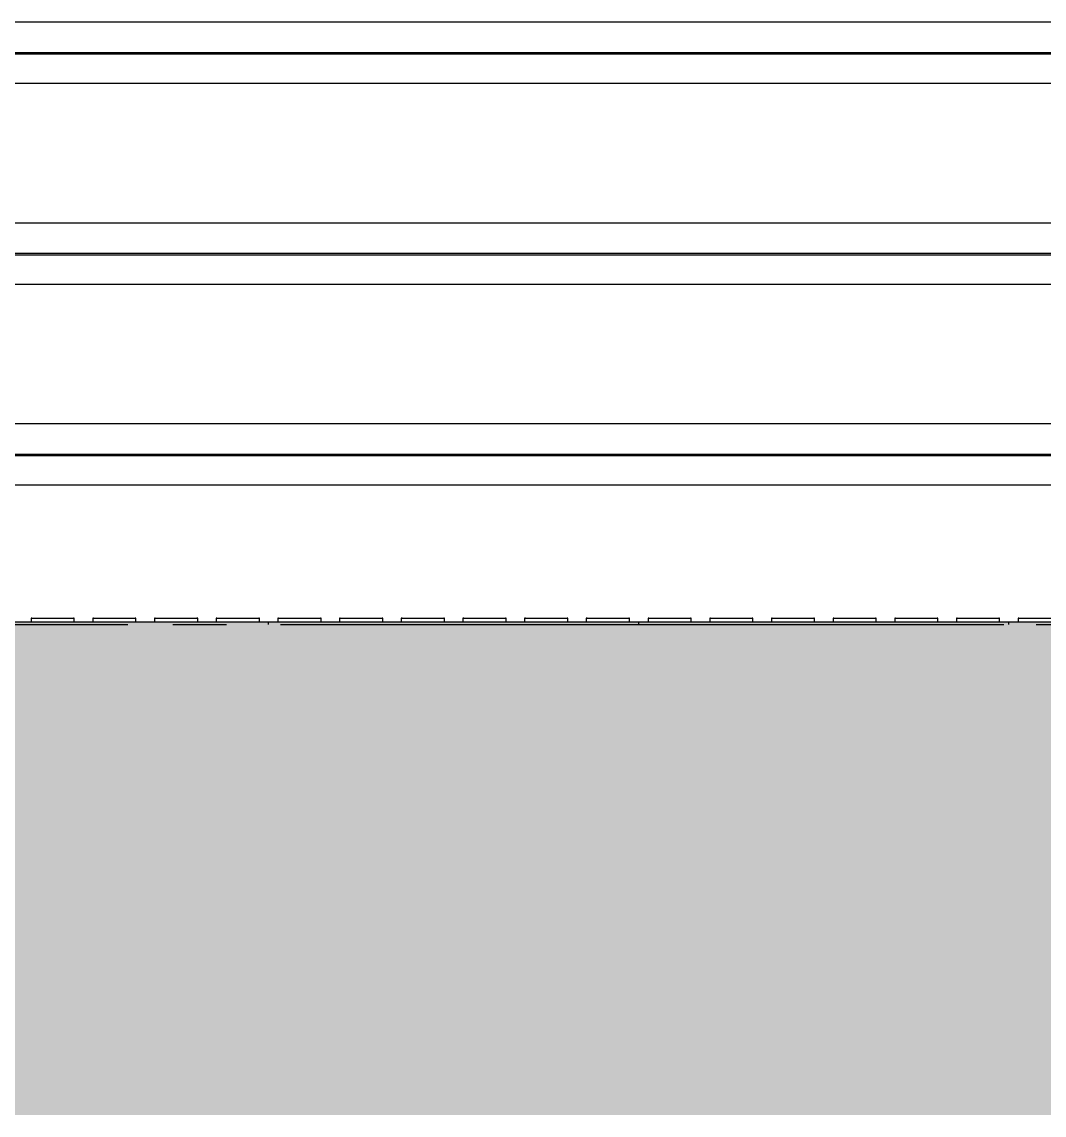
# Model space of a CAD drawing. Header units: millimetres. Extents: x 663313 to 1226001, y 1431724 to 1620898.
# Drawn here: x 810685 to 811513, y 1508407 to 1509294 of the extents above; entities that cross this region are included whole.
import ezdxf

# ---------------------------------------------------------------- set-up
doc = ezdxf.new("R2010")
doc.units = ezdxf.units.MM
doc.set_wipeout_variables(frame=1)
for name, pattern in [('CENTER', [50.8, 31.75, -6.35, 6.35, -6.35]), ('DPA_Grid _ Level 100', [1000, 550, -160, 130, -160]), ('TA_GL_000.70000', [1.925, 0.7, -0.175, 0.175, -0.175, 0.7])]:
    doc.linetypes.add(name, pattern=pattern)
doc.layers.add('000 - 0_HIDE_OBJ_FRAMING_DEF_SUB', color=7, linetype='Continuous', plot=False)
for name, color, linetype in [('000 - 0_SYM_DWG_GRIDLINE_MAIN_COLOR_251', 7, 'Continuous'), ('000 - 0_SYM_DWG_GROUND_MAIN_COLOR_40', 7, 'Continuous'), ('000 - CONCRETE_COL_HATCH_', 7, 'Continuous'), ('000 - CONCRETE_COL_WIPEOUT_', 7, 'Continuous'), ('000 - CONCRETE_EX_BUILDING_SUB_COLOR_251', 7, 'Continuous'), ('000 - GRID', 7, 'CENTER')]:
    doc.layers.add(name, color=color, linetype=linetype)
doc.styles.add('TA', font='', dxfattribs={"height": 4.5})
doc.styles.get('TA').set_extended_font_data('Cordia New')

# ---------------------------------------------------------------- blocks, each defined once
blk = doc.blocks.new('*U4806')
at = {"layer": '000 - 0_SYM_DWG_GRIDLINE_MAIN_COLOR_251', "color": 7, "linetype": 'ByBlock', "ltscale": 5}
blk.add_line((12, 0), (-308, 0), dxfattribs=at)
at = {"color": 7, "style": 'TA', "flags": 1}
blk.add_attdef('LOCATION', (6, -6), '', height=4.5, rotation=270, dxfattribs=at)
blk = doc.blocks.new('W-1-PP18-ST_ENT4_REV00_20260602-143416_ELEVATION_1_DIMS')
at = {"layer": '000 - GRID', "color": 7, "linetype": 'TA_GL_000.70000', "xscale": 50, "yscale": 50, "zscale": 50, "rotation": 180}
blk.add_blockref('*U4806', (0, 101200), dxfattribs=at)
blk = doc.blocks.new('DPA_GM_Tactile Tile Line Base - Decision Tactile-24762829-ENT 4 ELE-1 sheet')
at = {"layer": '000 - CONCRETE_EX_BUILDING_SUB_COLOR_251', "color": 7}
for p, q in [((1808014.09, 101205), (1808014.09, 101202)), ((1808014.69, 101205), (1808014.09, 101205)), ((1808014.09, 101205), (1808014.69, 101205)), ((1808014.09, 101205), (1808014.09, 101202)), ((1808014.69, 101205), (1808014.09, 101205)), ((1808014.09, 101205), (1808014.69, 101205)), ((1808014.09, 101205), (1808014.09, 101202)), ((1808014.69, 101205), (1808014.09, 101205)), ((1808014.09, 101205), (1808014.69, 101205)), ((1808014.09, 101205), (1808014.09, 101202)), ((1808014.69, 101205), (1808014.09, 101205)), ((1808014.09, 101205), (1808014.69, 101205)), ((1808014.09, 101205), (1808014.09, 101202)), ((1808014.69, 101205), (1808014.09, 101205)), ((1808014.09, 101205), (1808014.69, 101205)), ((1808014.09, 101205), (1808014.09, 101202)), ((1808014.69, 101205), (1808014.09, 101205)), ((1808014.09, 101205), (1808031.59, 101205)), ((1808031.59, 101205), (1808049.09, 101205)), ((1808049.09, 101205), (1808048.5, 101205)), ((1808048.5, 101205), (1808049.09, 101205)), ((1808049.09, 101205), (1808048.5, 101205)), ((1808048.5, 101205), (1808049.09, 101205)), ((1808049.09, 101205), (1808048.5, 101205)), ((1808048.5, 101205), (1808049.09, 101205)), ((1808049.09, 101205), (1808048.5, 101205)), ((1808048.5, 101205), (1808049.09, 101205)), ((1808049.09, 101205), (1808048.5, 101205)), ((1808048.5, 101205), (1808049.09, 101205)), ((1808049.09, 101205), (1808048.5, 101205)), ((1808049.09, 101202), (1808049.09, 101205)), ((1808049.09, 101202), (1808049.09, 101205)), ((1808049.09, 101202), (1808049.09, 101205)), ((1808049.09, 101202), (1808049.09, 101205)), ((1808049.09, 101202), (1808049.09, 101205)), ((1808049.09, 101202), (1808049.09, 101205)), ((1808064.09, 101205), (1808064.09, 101202)), ((1808064.69, 101205), (1808064.09, 101205)), ((1808064.09, 101205), (1808064.69, 101205)), ((1808064.09, 101205), (1808064.09, 101202)), ((1808064.69, 101205), (1808064.09, 101205)), ((1808064.09, 101205), (1808064.69, 101205)), ((1808064.09, 101205), (1808064.09, 101202)), ((1808064.69, 101205), (1808064.09, 101205)), ((1808064.09, 101205), (1808064.69, 101205)), ((1808064.09, 101205), (1808064.09, 101202)), ((1808064.69, 101205), (1808064.09, 101205)), ((1808064.09, 101205), (1808064.69, 101205)), ((1808064.09, 101205), (1808064.09, 101202)), ((1808064.69, 101205), (1808064.09, 101205)), ((1808064.09, 101205), (1808064.69, 101205)), ((1808064.09, 101205), (1808064.09, 101202)), ((1808064.69, 101205), (1808064.09, 101205)), ((1808064.09, 101205), (1808081.59, 101205)), ((1808081.59, 101205), (1808099.09, 101205)), ((1808099.09, 101205), (1808098.5, 101205)), ((1808098.5, 101205), (1808099.09, 101205)), ((1808099.09, 101205), (1808098.5, 101205)), ((1808098.5, 101205), (1808099.09, 101205)), ((1808099.09, 101205), (1808098.5, 101205)), ((1808098.5, 101205), (1808099.09, 101205)), ((1808099.09, 101205), (1808098.5, 101205)), ((1808098.5, 101205), (1808099.09, 101205)), ((1808099.09, 101205), (1808098.5, 101205)), ((1808098.5, 101205), (1808099.09, 101205)), ((1808099.09, 101205), (1808098.5, 101205)), ((1808099.09, 101202), (1808099.09, 101205)), ((1808099.09, 101202), (1808099.09, 101205)), ((1808099.09, 101202), (1808099.09, 101205)), ((1808099.09, 101202), (1808099.09, 101205)), ((1808099.09, 101202), (1808099.09, 101205)), ((1808099.09, 101202), (1808099.09, 101205)), ((1808114.09, 101205), (1808114.09, 101202)), ((1808114.69, 101205), (1808114.09, 101205)), ((1808114.09, 101205), (1808114.69, 101205)), ((1808114.09, 101205), (1808114.09, 101202)), ((1808114.69, 101205), (1808114.09, 101205)), ((1808114.09, 101205), (1808114.69, 101205)), ((1808114.09, 101205), (1808114.09, 101202)), ((1808114.69, 101205), (1808114.09, 101205)), ((1808114.09, 101205), (1808114.69, 101205)), ((1808114.09, 101205), (1808114.09, 101202)), ((1808114.69, 101205), (1808114.09, 101205)), ((1808114.09, 101205), (1808114.69, 101205)), ((1808114.09, 101205), (1808114.09, 101202)), ((1808114.69, 101205), (1808114.09, 101205)), ((1808114.09, 101205), (1808114.69, 101205)), ((1808114.09, 101205), (1808114.09, 101202)), ((1808114.69, 101205), (1808114.09, 101205)), ((1808114.09, 101205), (1808131.59, 101205)), ((1808131.59, 101205), (1808149.09, 101205)), ((1808149.09, 101205), (1808148.5, 101205)), ((1808148.5, 101205), (1808149.09, 101205)), ((1808149.09, 101205), (1808148.5, 101205)), ((1808148.5, 101205), (1808149.09, 101205)), ((1808149.09, 101205), (1808148.5, 101205)), ((1808148.5, 101205), (1808149.09, 101205)), ((1808149.09, 101205), (1808148.5, 101205)), ((1808148.5, 101205), (1808149.09, 101205)), ((1808149.09, 101205), (1808148.5, 101205)), ((1808148.5, 101205), (1808149.09, 101205)), ((1808149.09, 101205), (1808148.5, 101205)), ((1808149.09, 101202), (1808149.09, 101205)), ((1808149.09, 101202), (1808149.09, 101205)), ((1808149.09, 101202), (1808149.09, 101205)), ((1808149.09, 101202), (1808149.09, 101205)), ((1808149.09, 101202), (1808149.09, 101205)), ((1808149.09, 101202), (1808149.09, 101205)), ((1808164.09, 101205), (1808164.09, 101202)), ((1808164.69, 101205), (1808164.09, 101205)), ((1808164.09, 101205), (1808164.69, 101205)), ((1808164.09, 101205), (1808164.09, 101202)), ((1808164.69, 101205), (1808164.09, 101205)), ((1808164.09, 101205), (1808164.69, 101205)), ((1808164.09, 101205), (1808164.09, 101202)), ((1808164.69, 101205), (1808164.09, 101205)), ((1808164.09, 101205), (1808164.69, 101205)), ((1808164.09, 101205), (1808164.09, 101202)), ((1808164.69, 101205), (1808164.09, 101205)), ((1808164.09, 101205), (1808164.69, 101205)), ((1808164.09, 101205), (1808164.09, 101202)), ((1808164.69, 101205), (1808164.09, 101205)), ((1808164.09, 101205), (1808164.69, 101205)), ((1808164.09, 101205), (1808164.09, 101202)), ((1808164.69, 101205), (1808164.09, 101205)), ((1808164.09, 101205), (1808181.59, 101205)), ((1808181.59, 101205), (1808198.5, 101205)), ((1808199.09, 101205), (1808198.54, 101205)), ((1808198.54, 101205), (1808199.09, 101205)), ((1808199.09, 101205), (1808198.54, 101205)), ((1808198.54, 101205), (1808199.09, 101205)), ((1808199.09, 101205), (1808198.54, 101205)), ((1808198.54, 101205), (1808199.09, 101205)), ((1808199.09, 101205), (1808198.54, 101205)), ((1808198.54, 101205), (1808199.09, 101205)), ((1808199.09, 101205), (1808198.54, 101205)), ((1808198.54, 101205), (1808199.09, 101205)), ((1808199.09, 101205), (1808198.54, 101205)), ((1808198.54, 101205), (1808199.09, 101205)), ((1808199.09, 101202), (1808199.09, 101205)), ((1808199.09, 101202), (1808199.09, 101205)), ((1808199.09, 101202), (1808199.09, 101205)), ((1808199.09, 101202), (1808199.09, 101205)), ((1808199.09, 101202), (1808199.09, 101205)), ((1808199.09, 101202), (1808199.09, 101205)), ((1808214.09, 101205), (1808214.09, 101202)), ((1808214.69, 101205), (1808214.09, 101205)), ((1808214.09, 101205), (1808214.69, 101205)), ((1808214.09, 101205), (1808214.09, 101202)), ((1808214.69, 101205), (1808214.09, 101205)), ((1808214.09, 101205), (1808214.69, 101205)), ((1808214.09, 101205), (1808214.09, 101202)), ((1808214.69, 101205), (1808214.09, 101205)), ((1808214.09, 101205), (1808214.69, 101205)), ((1808214.09, 101205), (1808214.09, 101202)), ((1808214.69, 101205), (1808214.09, 101205)), ((1808214.09, 101205), (1808214.69, 101205)), ((1808214.09, 101205), (1808214.09, 101202)), ((1808214.69, 101205), (1808214.09, 101205)), ((1808214.09, 101205), (1808214.69, 101205)), ((1808214.09, 101205), (1808214.09, 101202)), ((1808214.69, 101205), (1808214.09, 101205)), ((1808214.09, 101205), (1808231.59, 101205)), ((1808231.59, 101205), (1808249.09, 101205)), ((1808249.09, 101205), (1808248.5, 101205)), ((1808248.5, 101205), (1808249.09, 101205)), ((1808249.09, 101205), (1808248.5, 101205)), ((1808248.5, 101205), (1808249.09, 101205)), ((1808249.09, 101205), (1808248.5, 101205)), ((1808248.5, 101205), (1808249.09, 101205)), ((1808249.09, 101205), (1808248.5, 101205)), ((1808248.5, 101205), (1808249.09, 101205)), ((1808249.09, 101205), (1808248.5, 101205)), ((1808248.5, 101205), (1808249.09, 101205)), ((1808249.09, 101205), (1808248.5, 101205)), ((1808249.09, 101202), (1808249.09, 101205)), ((1808249.09, 101202), (1808249.09, 101205)), ((1808249.09, 101202), (1808249.09, 101205)), ((1808249.09, 101202), (1808249.09, 101205)), ((1808249.09, 101202), (1808249.09, 101205)), ((1808249.09, 101202), (1808249.09, 101205)), ((1808264.09, 101205), (1808264.09, 101202)), ((1808264.69, 101205), (1808264.09, 101205)), ((1808264.09, 101205), (1808264.69, 101205)), ((1808264.09, 101205), (1808264.09, 101202)), ((1808264.69, 101205), (1808264.09, 101205)), ((1808264.09, 101205), (1808264.69, 101205)), ((1808264.09, 101205), (1808264.09, 101202)), ((1808264.69, 101205), (1808264.09, 101205)), ((1808264.09, 101205), (1808264.69, 101205)), ((1808264.09, 101205), (1808264.09, 101202)), ((1808264.69, 101205), (1808264.09, 101205)), ((1808264.09, 101205), (1808264.69, 101205)), ((1808264.09, 101205), (1808264.09, 101202)), ((1808264.69, 101205), (1808264.09, 101205)), ((1808264.09, 101205), (1808264.69, 101205)), ((1808264.09, 101205), (1808264.09, 101202)), ((1808264.69, 101205), (1808264.09, 101205)), ((1808264.09, 101205), (1808281.59, 101205)), ((1808281.59, 101205), (1808299.09, 101205)), ((1808299.09, 101205), (1808298.5, 101205)), ((1808298.5, 101205), (1808299.09, 101205)), ((1808299.09, 101205), (1808298.5, 101205)), ((1808298.5, 101205), (1808299.09, 101205)), ((1808299.09, 101205), (1808298.5, 101205)), ((1808298.5, 101205), (1808299.09, 101205)), ((1808299.09, 101205), (1808298.5, 101205)), ((1808298.5, 101205), (1808299.09, 101205)), ((1808299.09, 101205), (1808298.5, 101205)), ((1808298.5, 101205), (1808299.09, 101205)), ((1808299.09, 101205), (1808298.5, 101205)), ((1808299.09, 101202), (1808299.09, 101205)), ((1808299.09, 101202), (1808299.09, 101205)), ((1808299.09, 101202), (1808299.09, 101205)), ((1808299.09, 101202), (1808299.09, 101205)), ((1808299.09, 101202), (1808299.09, 101205)), ((1808299.09, 101202), (1808299.09, 101205)), ((1808314.09, 101205), (1808314.09, 101202)), ((1808314.69, 101205), (1808314.09, 101205)), ((1808314.09, 101205), (1808314.69, 101205)), ((1808314.09, 101205), (1808314.09, 101202)), ((1808314.69, 101205), (1808314.09, 101205)), ((1808314.09, 101205), (1808314.69, 101205)), ((1808314.09, 101205), (1808314.09, 101202)), ((1808314.69, 101205), (1808314.09, 101205)), ((1808314.09, 101205), (1808314.69, 101205)), ((1808314.09, 101205), (1808314.09, 101202)), ((1808314.69, 101205), (1808314.09, 101205)), ((1808314.09, 101205), (1808314.69, 101205)), ((1808314.09, 101205), (1808314.09, 101202)), ((1808314.69, 101205), (1808314.09, 101205)), ((1808314.09, 101205), (1808314.69, 101205)), ((1808314.09, 101205), (1808314.09, 101202)), ((1808314.69, 101205), (1808314.09, 101205)), ((1808314.09, 101205), (1808331.59, 101205)), ((1808331.59, 101205), (1808349.09, 101205)), ((1808349.09, 101205), (1808348.5, 101205)), ((1808348.5, 101205), (1808349.09, 101205)), ((1808349.09, 101205), (1808348.5, 101205)), ((1808348.5, 101205), (1808349.09, 101205)), ((1808349.09, 101205), (1808348.5, 101205)), ((1808348.5, 101205), (1808349.09, 101205)), ((1808349.09, 101205), (1808348.5, 101205)), ((1808348.5, 101205), (1808349.09, 101205)), ((1808349.09, 101205), (1808348.5, 101205)), ((1808348.5, 101205), (1808349.09, 101205)), ((1808349.09, 101205), (1808348.5, 101205)), ((1808349.09, 101202), (1808349.09, 101205)), ((1808349.09, 101202), (1808349.09, 101205)), ((1808349.09, 101202), (1808349.09, 101205)), ((1808349.09, 101202), (1808349.09, 101205)), ((1808349.09, 101202), (1808349.09, 101205)), ((1808349.09, 101202), (1808349.09, 101205)), ((1808364.09, 101205), (1808364.09, 101202)), ((1808364.69, 101205), (1808364.09, 101205)), ((1808364.09, 101205), (1808364.69, 101205)), ((1808364.09, 101205), (1808364.09, 101202)), ((1808364.69, 101205), (1808364.09, 101205)), ((1808364.09, 101205), (1808364.69, 101205)), ((1808364.09, 101205), (1808364.09, 101202)), ((1808364.69, 101205), (1808364.09, 101205)), ((1808364.09, 101205), (1808364.69, 101205)), ((1808364.09, 101205), (1808364.09, 101202)), ((1808364.69, 101205), (1808364.09, 101205)), ((1808364.09, 101205), (1808364.69, 101205)), ((1808364.09, 101205), (1808364.09, 101202)), ((1808364.69, 101205), (1808364.09, 101205)), ((1808364.09, 101205), (1808364.69, 101205)), ((1808364.09, 101205), (1808364.09, 101202)), ((1808364.69, 101205), (1808364.09, 101205)), ((1808364.09, 101205), (1808381.59, 101205)), ((1808381.59, 101205), (1808399.09, 101205)), ((1808399.09, 101205), (1808398.5, 101205)), ((1808398.5, 101205), (1808399.09, 101205)), ((1808399.09, 101205), (1808398.5, 101205)), ((1808398.5, 101205), (1808399.09, 101205)), ((1808399.09, 101205), (1808398.5, 101205)), ((1808398.5, 101205), (1808399.09, 101205)), ((1808399.09, 101205), (1808398.5, 101205)), ((1808398.5, 101205), (1808399.09, 101205)), ((1808399.09, 101205), (1808398.5, 101205)), ((1808398.5, 101205), (1808399.09, 101205)), ((1808399.09, 101205), (1808398.5, 101205)), ((1808399.09, 101202), (1808399.09, 101205)), ((1808399.09, 101202), (1808399.09, 101205)), ((1808399.09, 101202), (1808399.09, 101205)), ((1808399.09, 101202), (1808399.09, 101205)), ((1808399.09, 101202), (1808399.09, 101205)), ((1808399.09, 101202), (1808399.09, 101205)), ((1808414.09, 101205), (1808414.09, 101202)), ((1808414.69, 101205), (1808414.09, 101205)), ((1808414.09, 101205), (1808414.69, 101205)), ((1808414.09, 101205), (1808414.09, 101202)), ((1808414.69, 101205), (1808414.09, 101205)), ((1808414.09, 101205), (1808414.69, 101205)), ((1808414.09, 101205), (1808414.09, 101202)), ((1808414.69, 101205), (1808414.09, 101205)), ((1808414.09, 101205), (1808414.69, 101205)), ((1808414.09, 101205), (1808414.09, 101202)), ((1808414.69, 101205), (1808414.09, 101205)), ((1808414.09, 101205), (1808414.69, 101205)), ((1808414.09, 101205), (1808414.09, 101202)), ((1808414.69, 101205), (1808414.09, 101205)), ((1808414.09, 101205), (1808414.69, 101205)), ((1808414.09, 101205), (1808414.09, 101202)), ((1808414.69, 101205), (1808414.09, 101205)), ((1808414.09, 101205), (1808431.59, 101205)), ((1808431.59, 101205), (1808449.09, 101205)), ((1808449.09, 101205), (1808448.5, 101205)), ((1808448.5, 101205), (1808449.09, 101205)), ((1808449.09, 101205), (1808448.5, 101205)), ((1808448.5, 101205), (1808449.09, 101205)), ((1808449.09, 101205), (1808448.5, 101205)), ((1808448.5, 101205), (1808449.09, 101205)), ((1808449.09, 101205), (1808448.5, 101205)), ((1808448.5, 101205), (1808449.09, 101205)), ((1808449.09, 101205), (1808448.5, 101205)), ((1808448.5, 101205), (1808449.09, 101205)), ((1808449.09, 101205), (1808448.5, 101205)), ((1808449.09, 101202), (1808449.09, 101205)), ((1808449.09, 101202), (1808449.09, 101205)), ((1808449.09, 101202), (1808449.09, 101205)), ((1808449.09, 101202), (1808449.09, 101205)), ((1808449.09, 101202), (1808449.09, 101205)), ((1808449.09, 101202), (1808449.09, 101205)), ((1808464.09, 101205), (1808464.09, 101202)), ((1808464.69, 101205), (1808464.09, 101205)), ((1808464.09, 101205), (1808464.69, 101205)), ((1808464.09, 101205), (1808464.09, 101202)), ((1808464.69, 101205), (1808464.09, 101205)), ((1808464.09, 101205), (1808464.69, 101205)), ((1808464.09, 101205), (1808464.09, 101202)), ((1808464.69, 101205), (1808464.09, 101205)), ((1808464.09, 101205), (1808464.69, 101205)), ((1808464.09, 101205), (1808464.09, 101202)), ((1808464.69, 101205), (1808464.09, 101205)), ((1808464.09, 101205), (1808464.69, 101205)), ((1808464.09, 101205), (1808464.09, 101202)), ((1808464.69, 101205), (1808464.09, 101205)), ((1808464.09, 101205), (1808464.69, 101205)), ((1808464.09, 101205), (1808464.09, 101202)), ((1808464.69, 101205), (1808464.09, 101205)), ((1808464.09, 101205), (1808481.59, 101205)), ((1808481.59, 101205), (1808499.09, 101205)), ((1808499.09, 101205), (1808498.5, 101205)), ((1808498.5, 101205), (1808499.09, 101205)), ((1808499.09, 101205), (1808498.5, 101205)), ((1808498.5, 101205), (1808499.09, 101205)), ((1808499.09, 101205), (1808498.5, 101205)), ((1808498.5, 101205), (1808499.09, 101205)), ((1808499.09, 101205), (1808498.5, 101205)), ((1808498.5, 101205), (1808499.09, 101205)), ((1808499.09, 101205), (1808498.5, 101205)), ((1808498.5, 101205), (1808499.09, 101205)), ((1808499.09, 101205), (1808498.5, 101205)), ((1808499.09, 101202), (1808499.09, 101205)), ((1808499.09, 101202), (1808499.09, 101205)), ((1808499.09, 101202), (1808499.09, 101205)), ((1808499.09, 101202), (1808499.09, 101205)), ((1808499.09, 101202), (1808499.09, 101205)), ((1808499.09, 101202), (1808499.09, 101205)), ((1808514.09, 101205), (1808514.09, 101202)), ((1808514.69, 101205), (1808514.09, 101205)), ((1808514.09, 101205), (1808514.69, 101205)), ((1808514.09, 101205), (1808514.09, 101202)), ((1808514.69, 101205), (1808514.09, 101205)), ((1808514.09, 101205), (1808514.69, 101205)), ((1808514.09, 101205), (1808514.09, 101202)), ((1808514.69, 101205), (1808514.09, 101205)), ((1808514.09, 101205), (1808514.69, 101205)), ((1808514.09, 101205), (1808514.09, 101202)), ((1808514.69, 101205), (1808514.09, 101205)), ((1808514.09, 101205), (1808514.69, 101205)), ((1808514.09, 101205), (1808514.09, 101202)), ((1808514.69, 101205), (1808514.09, 101205)), ((1808514.09, 101205), (1808514.69, 101205)), ((1808514.09, 101205), (1808514.09, 101202)), ((1808514.69, 101205), (1808514.09, 101205)), ((1808514.09, 101205), (1808531.59, 101205)), ((1808531.59, 101205), (1808549.09, 101205)), ((1808549.09, 101205), (1808548.5, 101205)), ((1808548.5, 101205), (1808549.09, 101205)), ((1808549.09, 101205), (1808548.5, 101205)), ((1808548.5, 101205), (1808549.09, 101205)), ((1808549.09, 101205), (1808548.5, 101205)), ((1808548.5, 101205), (1808549.09, 101205)), ((1808549.09, 101205), (1808548.5, 101205)), ((1808548.5, 101205), (1808549.09, 101205)), ((1808549.09, 101205), (1808548.5, 101205)), ((1808548.5, 101205), (1808549.09, 101205)), ((1808549.09, 101205), (1808548.5, 101205)), ((1808549.09, 101202), (1808549.09, 101205)), ((1808549.09, 101202), (1808549.09, 101205)), ((1808549.09, 101202), (1808549.09, 101205)), ((1808549.09, 101202), (1808549.09, 101205)), ((1808549.09, 101202), (1808549.09, 101205)), ((1808549.09, 101202), (1808549.09, 101205)), ((1808564.09, 101205), (1808564.09, 101202)), ((1808564.69, 101205), (1808564.09, 101205)), ((1808564.09, 101205), (1808564.69, 101205)), ((1808564.09, 101205), (1808564.09, 101202)), ((1808564.69, 101205), (1808564.09, 101205)), ((1808564.09, 101205), (1808564.69, 101205)), ((1808564.09, 101205), (1808564.09, 101202)), ((1808564.69, 101205), (1808564.09, 101205)), ((1808564.09, 101205), (1808564.69, 101205)), ((1808564.09, 101205), (1808564.09, 101202)), ((1808564.69, 101205), (1808564.09, 101205)), ((1808564.09, 101205), (1808564.69, 101205)), ((1808564.09, 101205), (1808564.09, 101202)), ((1808564.69, 101205), (1808564.09, 101205)), ((1808564.09, 101205), (1808564.69, 101205)), ((1808564.09, 101205), (1808564.09, 101202)), ((1808564.69, 101205), (1808564.09, 101205)), ((1808564.09, 101205), (1808581.59, 101205)), ((1808581.59, 101205), (1808599.09, 101205)), ((1808599.09, 101205), (1808598.5, 101205)), ((1808598.5, 101205), (1808599.09, 101205)), ((1808599.09, 101205), (1808598.5, 101205)), ((1808598.5, 101205), (1808599.09, 101205)), ((1808599.09, 101205), (1808598.5, 101205)), ((1808598.5, 101205), (1808599.09, 101205)), ((1808599.09, 101205), (1808598.5, 101205)), ((1808598.5, 101205), (1808599.09, 101205)), ((1808599.09, 101205), (1808598.5, 101205)), ((1808598.5, 101205), (1808599.09, 101205)), ((1808599.09, 101205), (1808598.5, 101205)), ((1808599.09, 101202), (1808599.09, 101205)), ((1808599.09, 101202), (1808599.09, 101205)), ((1808599.09, 101202), (1808599.09, 101205)), ((1808599.09, 101202), (1808599.09, 101205)), ((1808599.09, 101202), (1808599.09, 101205)), ((1808599.09, 101202), (1808599.09, 101205)), ((1808614.09, 101205), (1808614.09, 101202)), ((1808614.69, 101205), (1808614.09, 101205)), ((1808614.09, 101205), (1808614.69, 101205)), ((1808614.09, 101205), (1808614.09, 101202)), ((1808614.69, 101205), (1808614.09, 101205)), ((1808614.09, 101205), (1808614.69, 101205)), ((1808614.09, 101205), (1808614.09, 101202)), ((1808614.69, 101205), (1808614.09, 101205)), ((1808614.09, 101205), (1808614.69, 101205)), ((1808614.09, 101205), (1808614.09, 101202)), ((1808614.69, 101205), (1808614.09, 101205)), ((1808614.09, 101205), (1808614.69, 101205)), ((1808614.09, 101205), (1808614.09, 101202)), ((1808614.69, 101205), (1808614.09, 101205)), ((1808614.09, 101205), (1808614.69, 101205)), ((1808614.09, 101205), (1808614.09, 101202)), ((1808614.69, 101205), (1808614.09, 101205)), ((1808614.09, 101205), (1808631.59, 101205)), ((1808631.59, 101205), (1808649.09, 101205)), ((1808649.09, 101205), (1808648.5, 101205)), ((1808648.5, 101205), (1808649.09, 101205)), ((1808649.09, 101205), (1808648.5, 101205)), ((1808648.5, 101205), (1808649.09, 101205)), ((1808649.09, 101205), (1808648.5, 101205)), ((1808648.5, 101205), (1808649.09, 101205)), ((1808649.09, 101205), (1808648.5, 101205)), ((1808648.5, 101205), (1808649.09, 101205)), ((1808649.09, 101205), (1808648.5, 101205)), ((1808648.5, 101205), (1808649.09, 101205)), ((1808649.09, 101205), (1808648.5, 101205)), ((1808649.09, 101202), (1808649.09, 101205)), ((1808649.09, 101202), (1808649.09, 101205)), ((1808649.09, 101202), (1808649.09, 101205)), ((1808649.09, 101202), (1808649.09, 101205)), ((1808649.09, 101202), (1808649.09, 101205)), ((1808649.09, 101202), (1808649.09, 101205)), ((1808664.09, 101205), (1808664.09, 101202)), ((1808664.69, 101205), (1808664.09, 101205)), ((1808664.09, 101205), (1808664.69, 101205)), ((1808664.09, 101205), (1808664.09, 101202)), ((1808664.69, 101205), (1808664.09, 101205)), ((1808664.09, 101205), (1808664.69, 101205)), ((1808664.09, 101205), (1808664.09, 101202)), ((1808664.69, 101205), (1808664.09, 101205)), ((1808664.09, 101205), (1808664.69, 101205)), ((1808664.09, 101205), (1808664.09, 101202)), ((1808664.69, 101205), (1808664.09, 101205)), ((1808664.09, 101205), (1808664.69, 101205)), ((1808664.09, 101205), (1808664.09, 101202)), ((1808664.69, 101205), (1808664.09, 101205)), ((1808664.09, 101205), (1808664.69, 101205)), ((1808664.09, 101205), (1808664.09, 101202)), ((1808664.69, 101205), (1808664.09, 101205)), ((1808664.09, 101205), (1808681.59, 101205)), ((1808681.59, 101205), (1808699.09, 101205)), ((1808699.09, 101205), (1808698.5, 101205)), ((1808698.5, 101205), (1808699.09, 101205)), ((1808699.09, 101205), (1808698.5, 101205)), ((1808698.5, 101205), (1808699.09, 101205)), ((1808699.09, 101205), (1808698.5, 101205)), ((1808698.5, 101205), (1808699.09, 101205)), ((1808699.09, 101205), (1808698.5, 101205)), ((1808698.5, 101205), (1808699.09, 101205)), ((1808699.09, 101205), (1808698.5, 101205)), ((1808698.5, 101205), (1808699.09, 101205)), ((1808699.09, 101205), (1808698.5, 101205)), ((1808699.09, 101202), (1808699.09, 101205)), ((1808699.09, 101202), (1808699.09, 101205)), ((1808699.09, 101202), (1808699.09, 101205)), ((1808699.09, 101202), (1808699.09, 101205)), ((1808699.09, 101202), (1808699.09, 101205)), ((1808699.09, 101202), (1808699.09, 101205)), ((1808714.09, 101205), (1808714.09, 101202)), ((1808714.69, 101205), (1808714.09, 101205)), ((1808714.09, 101205), (1808714.69, 101205)), ((1808714.09, 101205), (1808714.09, 101202)), ((1808714.69, 101205), (1808714.09, 101205)), ((1808714.09, 101205), (1808714.69, 101205)), ((1808714.09, 101205), (1808714.09, 101202)), ((1808714.69, 101205), (1808714.09, 101205)), ((1808714.09, 101205), (1808714.69, 101205)), ((1808714.09, 101205), (1808714.09, 101202)), ((1808714.69, 101205), (1808714.09, 101205)), ((1808714.09, 101205), (1808714.69, 101205)), ((1808714.09, 101205), (1808714.09, 101202)), ((1808714.69, 101205), (1808714.09, 101205)), ((1808714.09, 101205), (1808714.69, 101205)), ((1808714.09, 101205), (1808714.09, 101202)), ((1808714.69, 101205), (1808714.09, 101205)), ((1808714.09, 101205), (1808731.59, 101205)), ((1808731.59, 101205), (1808749.09, 101205)), ((1808749.09, 101205), (1808748.5, 101205)), ((1808748.5, 101205), (1808749.09, 101205)), ((1808749.09, 101205), (1808748.5, 101205)), ((1808748.5, 101205), (1808749.09, 101205)), ((1808749.09, 101205), (1808748.5, 101205)), ((1808748.5, 101205), (1808749.09, 101205)), ((1808749.09, 101205), (1808748.5, 101205)), ((1808748.5, 101205), (1808749.09, 101205)), ((1808749.09, 101205), (1808748.5, 101205)), ((1808748.5, 101205), (1808749.09, 101205)), ((1808749.09, 101205), (1808748.5, 101205)), ((1808749.09, 101202), (1808749.09, 101205)), ((1808749.09, 101202), (1808749.09, 101205)), ((1808749.09, 101202), (1808749.09, 101205)), ((1808749.09, 101202), (1808749.09, 101205)), ((1808749.09, 101202), (1808749.09, 101205)), ((1808749.09, 101202), (1808749.09, 101205)), ((1808764.09, 101205), (1808764.09, 101202)), ((1808764.69, 101205), (1808764.09, 101205)), ((1808764.09, 101205), (1808764.69, 101205)), ((1808764.09, 101205), (1808764.09, 101202)), ((1808764.69, 101205), (1808764.09, 101205)), ((1808764.09, 101205), (1808764.69, 101205)), ((1808764.09, 101205), (1808764.09, 101202)), ((1808764.69, 101205), (1808764.09, 101205)), ((1808764.09, 101205), (1808764.69, 101205)), ((1808764.09, 101205), (1808764.09, 101202)), ((1808764.69, 101205), (1808764.09, 101205)), ((1808764.09, 101205), (1808764.69, 101205)), ((1808764.09, 101205), (1808764.09, 101202)), ((1808764.69, 101205), (1808764.09, 101205)), ((1808764.09, 101205), (1808764.69, 101205)), ((1808764.09, 101205), (1808764.09, 101202)), ((1808764.69, 101205), (1808764.09, 101205)), ((1808764.09, 101205), (1808781.59, 101205)), ((1808781.59, 101205), (1808799.09, 101205)), ((1808799.09, 101205), (1808798.5, 101205)), ((1808798.5, 101205), (1808799.09, 101205)), ((1808799.09, 101205), (1808798.5, 101205)), ((1808798.5, 101205), (1808799.09, 101205)), ((1808799.09, 101205), (1808798.5, 101205)), ((1808798.5, 101205), (1808799.09, 101205)), ((1808799.09, 101205), (1808798.5, 101205)), ((1808798.5, 101205), (1808799.09, 101205)), ((1808799.09, 101205), (1808798.5, 101205)), ((1808798.5, 101205), (1808799.09, 101205)), ((1808799.09, 101205), (1808798.5, 101205)), ((1808799.09, 101202), (1808799.09, 101205)), ((1808799.09, 101202), (1808799.09, 101205)), ((1808799.09, 101202), (1808799.09, 101205)), ((1808799.09, 101202), (1808799.09, 101205)), ((1808799.09, 101202), (1808799.09, 101205)), ((1808799.09, 101202), (1808799.09, 101205)), ((1808814.09, 101205), (1808814.09, 101202)), ((1808814.69, 101205), (1808814.09, 101205)), ((1808814.09, 101205), (1808814.69, 101205)), ((1808814.09, 101205), (1808814.09, 101202)), ((1808814.69, 101205), (1808814.09, 101205)), ((1808814.09, 101205), (1808814.69, 101205)), ((1808814.09, 101205), (1808814.09, 101202)), ((1808814.69, 101205), (1808814.09, 101205)), ((1808814.09, 101205), (1808814.69, 101205)), ((1808814.09, 101205), (1808814.09, 101202)), ((1808814.69, 101205), (1808814.09, 101205)), ((1808814.09, 101205), (1808814.69, 101205)), ((1808814.09, 101205), (1808814.09, 101202)), ((1808814.69, 101205), (1808814.09, 101205)), ((1808814.09, 101205), (1808814.69, 101205)), ((1808814.09, 101205), (1808814.09, 101202)), ((1808814.69, 101205), (1808814.09, 101205)), ((1808814.09, 101205), (1808831.59, 101205)), ((1808831.59, 101205), (1808849.09, 101205)), ((1807906.59, 101202), (1808206.59, 101202)), ((1808206.59, 101202), (1808506.59, 101202)), ((1808206.59, 101200), (1808206.59, 101202)), ((1808206.59, 101200), (1808206.59, 101202)), ((1808506.59, 101202), (1808806.59, 101202)), ((1808506.59, 101200), (1808506.59, 101202)), ((1808506.59, 101200), (1808506.59, 101202)), ((1808806.59, 101202), (1809106.59, 101202)), ((1808806.59, 101200), (1808806.59, 101202)), ((1808806.59, 101200), (1808806.59, 101202))]:
    blk.add_line(p, q, dxfattribs=at)
blk = doc.blocks.new('W-1-PP18-ST_ENT4_REV00_20260602-144452_ELEVATION_1_EX')
at = {"layer": '000 - 0_HIDE_OBJ_FRAMING_DEF_SUB', "color": 7, "linetype": 'DPA_Grid _ Level 100'}
blk.add_line((-9926.2782, 101200), (32047.7924, 101200), dxfattribs=at)
at = {"layer": '000 - CONCRETE_EX_BUILDING_SUB_COLOR_251', "color": 7}
for p, q in [((10068.6908, 101688.5714), (13075.2815, 101688.5714)), ((13075.2815, 101663.5714), (10068.6908, 101663.5714)), ((10068.6908, 101662.5714), (13075.2815, 101662.5714)), ((13075.2815, 101638.5714), (10068.6908, 101638.5714)), ((10068.6908, 101525.7143), (13075.2815, 101525.7143)), ((13075.2815, 101500.7143), (10068.6908, 101500.7143)), ((10068.6908, 101499.7143), (13075.2815, 101499.7143)), ((13075.5127, 101475.7143), (10068.6908, 101475.7143)), ((10068.6908, 101362.8571), (13075.3925, 101362.8571)), ((13075.3659, 101337.8571), (10068.6908, 101337.8571)), ((10068.6908, 101336.8571), (13075.3648, 101336.8571)), ((13075.3393, 101312.8571), (10068.6908, 101312.8571))]:
    blk.add_line(p, q, dxfattribs=at)
blk.add_blockref('DPA_GM_Tactile Tile Line Base - Decision Tactile-24762829-ENT 4 ELE-1 sheet', (-1797178.8102, 0), dxfattribs=at)
blk = doc.blocks.new('*U5403')
at = {"layer": '000 - CONCRETE_COL_HATCH_'}
h = blk.add_hatch(dxfattribs=at)
h.set_pattern_fill('EARTH', scale=0.5, angle=45)
h.set_pattern_definition([(45, (883200, -850506.8257), (0, 4.4901280605), [3.175, -3.175]), (45, (883199.158, -850505.9838), (0, 4.4901280605), [3.175, -3.175]), (45, (883198.3162, -850505.142), (0, 4.4901280605), [3.175, -3.175]), (135, (883198.3162, -850504.5806), (-4.4901280605, 0), [3.175, -3.175]), (135, (883199.158, -850503.7387), (-4.4901280605, 0), [3.175, -3.175]), (135, (883200, -850502.8968), (-4.4901280605, 0), [3.175, -3.175])])
h.paths.add_polyline_path([(0, 0), (0, -400), (19200, -400), (19200, 0)])

msp = doc.modelspace()

# ---------------------------------------------------------------- linework, layer by layer
at = {"color": 7}
msp.add_line((797231.1781, 1508807.0012), (816431.1781, 1508807.0012), dxfattribs=at)

# ---------------------------------------------------------------- block references
msp.add_blockref('W-1-PP18-ST_ENT4_REV00_20260602-143416_ELEVATION_1_DIMS', (799856.9923, 1407605.0011), dxfattribs=at)

# ---------------------------------------------------------------- next in the draw order: block references
msp.add_blockref('W-1-PP18-ST_ENT4_REV00_20260602-144452_ELEVATION_1_EX', (799856.9923, 1407605.0011), dxfattribs=at)

# ---------------------------------------------------------------- next in the draw order: block references
msp.add_blockref('*U5403', (797231.1781, 1508807.0012), dxfattribs=at)

# ---------------------------------------------------------------- next in the draw order: linework, layer by layer
at = {"layer": '000 - 0_SYM_DWG_GROUND_MAIN_COLOR_40', "color": 7}
msp.add_lwpolyline([(797231.1781, 1508807.0012), (816431.1781, 1508807.0012)], dxfattribs=at)

doc.saveas('drawing.dxf')
